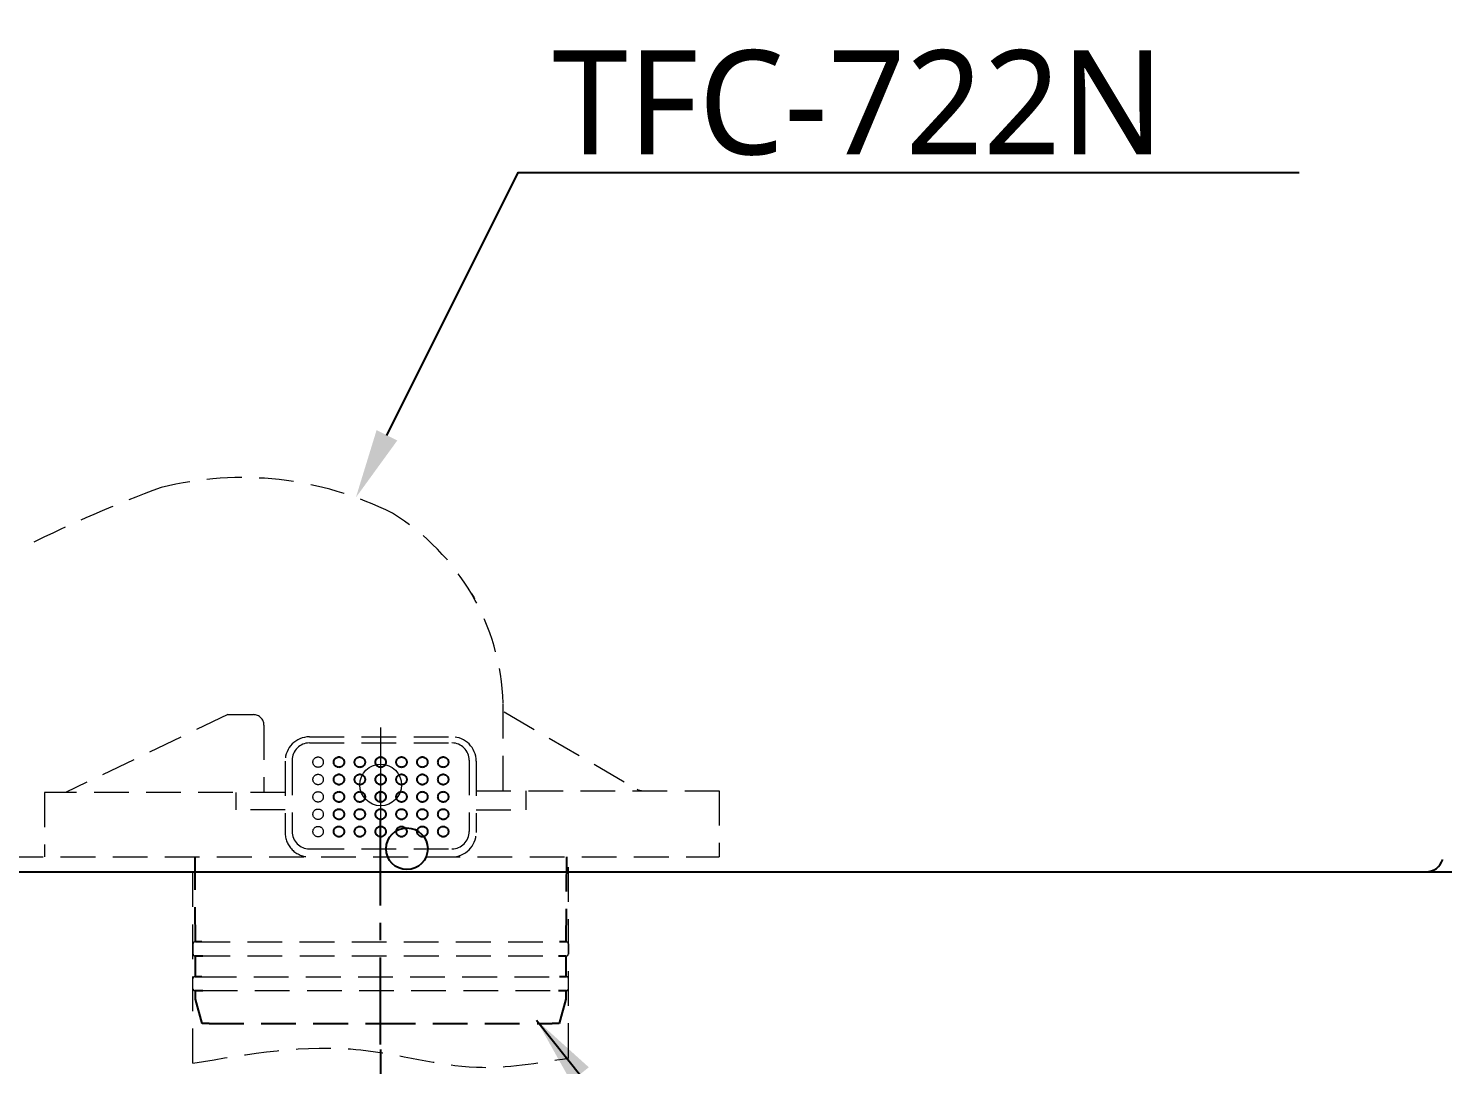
# Model space of a CAD drawing. Extents: x 612 to 6849, y -547 to 2005.
# Drawn here: x 1029.5 to 1436.6, y -231.1 to 67.4 of the extents above; entities that cross this region are included whole.
import ezdxf

# ---------------------------------------------------------------- set-up
doc = ezdxf.new("R2010")
doc.units = 0
doc.header["$LTSCALE"] = 20
doc.header["$MEASUREMENT"] = 0
doc.linetypes.add('CENTER', pattern=[2, 1.25, -0.25, 0.25, -0.25])
doc.linetypes.add('HIDDEN', pattern=[0.375, 0.25, -0.125])
doc.layers.get('0').update_dxf_attribs({"linetype": 'CONTINUOUS'})
doc.layers.get('DEFPOINTS').update_dxf_attribs({"linetype": 'CONTINUOUS'})
for name, color, linetype in [('00_COMPONENTS', 7, 'CONTINUOUS'), ('1', 7, 'CONTINUOUS'), ('2', 2, 'CONTINUOUS'), ('3', 3, 'CONTINUOUS'), ('6', 6, 'CONTINUOUS'), ('CEN', 1, 'CENTER')]:
    doc.layers.add(name, color=color, linetype=linetype)
doc.styles.add('ROMANS', font='NanumGothic.ttf', dxfattribs={"height": 10.144927})
doc.styles.get("Standard").update_dxf_attribs({"font": 'NanumGothic.ttf'})
doc.dimstyles.get("Standard").update_dxf_attribs({"dimtxt": 2.7, "dimasz": 2.5, "dimexe": 1.5, "dimexo": 1.5, "dimgap": 1.5, "dimtad": 1, "dimdec": 0, "dimlfac": 10, "dimzin": 0, "dimdsep": 46, "dimtxsty": 'Standard', "dimcen": 0, "dimclrt": 2, "dimadec": 0, "dimazin": 0, "dimtfac": 1, "dimtdec": 0, "dimtmove": 0, "dimatfit": 3, "dimfxl": 0, "dimtolj": 1, "dimtzin": 0, "dimarcsym": 0})

# ---------------------------------------------------------------- blocks, each defined once
blk = doc.blocks.new('*D75')
at = {"color": 3, "lineweight": -2}
for p, q in [((847.07, 198.97), (847.07, -287.43)), ((1130.96, -226.75), (1130.96, -287.43)), ((867.07, -282.43), (1110.96, -282.43))]:
    blk.add_line(p, q, dxfattribs=at)
at = {"color": 3}
for points in [[(867.07, -279.1), (867.07, -285.76), (847.07, -282.43)], [(1110.96, -279.1), (1110.96, -285.76), (1130.96, -282.43)]]:
    blk.add_solid(points, dxfattribs=at)
at = {"layer": 'DEFPOINTS', "color": 0}
for p in [(847.07, 200.47), (1130.96, -225.25, 0), (1130.96, -282.43)]:
    blk.add_point(p, dxfattribs=at)
at = {"color": 2, "insert": (989.02, -256.1), "char_height": 30, "attachment_point": 5}
blk.add_mtext('\\A1;285', dxfattribs=at)
blk = doc.blocks.new('*D76')
at = {"color": 3, "lineweight": -2}
for p, q in [((1079.06, 305.58), (711.04, 305.58)), ((716.04, 285.58), (716.04, 86.97)), ((716.04, -155.53), (716.04, 34.31)), ((850.57, -175.53), (711.04, -175.53))]:
    blk.add_line(p, q, dxfattribs=at)
at = {"color": 3}
for points in [[(712.71, 285.58), (719.38, 285.58), (716.04, 305.58)], [(712.71, -155.53), (719.38, -155.53), (716.04, -175.53)]]:
    blk.add_solid(points, dxfattribs=at)
at = {"layer": 'DEFPOINTS', "color": 0}
for p in [(716.04, 305.58), (1080.56, 305.58), (852.07, -175.53)]:
    blk.add_point(p, dxfattribs=at)
at = {"color": 2, "insert": (716.04, 60.64), "char_height": 30, "attachment_point": 5}
blk.add_mtext('\\A1;480', dxfattribs=at)
blk = doc.blocks.new('*D77')
at = {"color": 3, "lineweight": -2}
for p, q in [((827.07, -177.03), (827.07, -339.23)), ((1130.96, -226.75), (1130.96, -339.23)), ((847.07, -334.23), (1110.96, -334.23))]:
    blk.add_line(p, q, dxfattribs=at)
at = {"color": 3}
for points in [[(847.07, -330.9), (847.07, -337.56), (827.07, -334.23)], [(1110.96, -330.9), (1110.96, -337.56), (1130.96, -334.23)]]:
    blk.add_solid(points, dxfattribs=at)
at = {"layer": 'DEFPOINTS', "color": 0}
for p in [(827.07, -175.53), (1130.96, -225.25, 0), (1130.96, -334.23)]:
    blk.add_point(p, dxfattribs=at)
at = {"color": 2, "insert": (979.02, -307.88), "char_height": 30, "attachment_point": 5}
blk.add_mtext('\\A1;305', dxfattribs=at)
blk = doc.blocks.new('*D78')
at = {"color": 3, "lineweight": -2}
for p, q in [((1562.25, 263.7), (1562.25, -428.78)), ((827.07, -177.03), (827.07, -428.78)), ((847.07, -423.78), (1542.25, -423.78))]:
    blk.add_line(p, q, dxfattribs=at)
at = {"color": 3}
for points in [[(847.07, -420.45), (847.07, -427.11), (827.07, -423.78)], [(1542.25, -420.45), (1542.25, -427.11), (1562.25, -423.78)]]:
    blk.add_solid(points, dxfattribs=at)
at = {"layer": 'DEFPOINTS', "color": 0}
for p in [(1562.25, 265.2), (827.07, -175.53), (1562.25, -423.78)]:
    blk.add_point(p, dxfattribs=at)
at = {"color": 2, "insert": (1194.66, -397.43), "char_height": 30, "attachment_point": 5}
blk.add_mtext('\\A1;735', dxfattribs=at)

msp = doc.modelspace()

# ---------------------------------------------------------------- linework, layer by layer
at = {"color": 2, "linetype": 'HIDDEN', "lineweight": 0, "ltscale": 2}
for p, q in [((1166.26, -152.19, 0), (1166.26, -126.96, 0)), ((1166.46, -129.49, 0), (1204.75, -151.78, 0)), ((1086.96, -130.29, 0), (1040.24, -152.69, 0)), ((1086.96, -130.29, 0), (1094.37, -130.29, 0)), ((1097.37, -133.29, 0), (1097.37, -152.69, 0)), ((1110.46, -136.69, 0), (1151.46, -136.69, 0)), ((1110.46, -138.44, 0), (1151.46, -138.44, 0)), ((1103.46, -143.69, 0), (1103.46, -164.25, 0)), ((1105.46, -143.44, 0), (1105.46, -163.94, 0)), ((1156.46, -143.44, 0), (1156.46, -163.94, 0)), ((1158.46, -143.69, 0), (1158.46, -164.25, 0)), ((1103.46, -152.69, 0), (1034.2, -152.69, 0)), ((1034.2, -152.69, 0), (1034.2, -171.25, 0)), ((1089.3, -152.69, 0), (1089.3, -157.75, 0)), ((1158.46, -152.19, 0), (1228.36, -152.19, 0)), ((1172.85, -157.75, 0), (1172.85, -152.19, 0)), ((1228.36, -152.19, 0), (1228.36, -171.25, 0)), ((1103.46, -157.75, 0), (1089.3, -157.75, 0)), ((1158.46, -157.75, 0), (1172.85, -157.75, 0)), ((1110.46, -168.94, 0), (1151.46, -168.94, 0)), ((963.85, -171.25, 0), (1228.36, -171.25, 0)), ((1076.95, -196.25, 0), (1076.95, -199.25, 0)), ((1077.64, -195.75, 0), (1077.45, -195.75, 0)), ((1077.64, -195.75, 0), (1184.47, -195.75, 0)), ((1184.97, -196.25, 0), (1184.97, -199.25, 0)), ((1077.66, -199.75, 0), (1077.45, -199.75, 0)), ((1077.66, -199.75, 0), (1184.47, -199.75, 0)), ((1079.46, -205.75, 0), (1182.46, -205.75, 0)), ((1079.76, -209.75, 0), (1182.16, -209.75, 0))]:
    msp.add_line(p, q, dxfattribs=at)
at = {"color": 3, "linetype": 'HIDDEN', "lineweight": 0, "ltscale": 2}
for p, q in [((1076.95, -230.68, 0), (1076.95, -171.25, 0)), ((1184.97, -229.18, 0), (1184.97, -171.25, 0))]:
    msp.add_line(p, q, dxfattribs=at)
at = {"color": 2, "linetype": 'HIDDEN', "ltscale": 2}
for p, q in [((1077.64, -195.75, 0), (1077.53, -171.25, 0)), ((1184.4, -171.25, 0), (1184.29, -195.75, 0)), ((1184.29, -195.75, 0), (1182.46, -195.75, 0)), ((1077.66, -199.75, 0), (1079.76, -199.75, 0)), ((1077.68, -205.75, 0), (1077.66, -199.75, 0)), ((1182.16, -199.75, 0), (1184.27, -199.75, 0)), ((1184.27, -199.75, 0), (1184.24, -205.75, 0)), ((1079.46, -205.75, 0), (1077.45, -205.75, 0)), ((1184.47, -205.75, 0), (1182.46, -205.75, 0)), ((1077.45, -209.75, 0), (1079.76, -209.75, 0)), ((1077.71, -212.25, 0), (1077.7, -209.75, 0)), ((1182.16, -209.75, 0), (1184.47, -209.75, 0)), ((1184.23, -209.75, 0), (1184.21, -212.25, 0)), ((1079.56, -219.25, 0), (1077.71, -212.25, 0)), ((1184.21, -212.25, 0), (1182.36, -219.25, 0)), ((1081.56, -219.25, 0), (1079.56, -219.25, 0)), ((1081.56, -219.25, 0), (1130.96, -219.25, 0)), ((1130.96, -219.25, 0), (1180.36, -219.25, 0)), ((1182.36, -219.25, 0), (1180.36, -219.25, 0))]:
    msp.add_line(p, q, dxfattribs=at)
msp.add_line((769.07, -175.53), (1300.12, -175.53))
at = {"linetype": 'HIDDEN', "ltscale": 2}
msp.add_line((1079.46, -195.75, 0), (1077.64, -195.75, 0), dxfattribs=at)
at = {"color": 2, "linetype": 'HIDDEN', "lineweight": 0, "ltscale": 2}
for centre in [(1112.96, -143.97, 0), (1112.96, -148.97, 0), (1112.96, -153.97, 0), (1112.96, -158.97, 0), (1112.96, -163.97, 0)]:
    msp.add_circle(centre, 1.5, dxfattribs=at)
for centre, radius, start, end in [((1198.91, -420.3, 0), 378.84, 110.2437, 116.5549), ((1091.07, -158.28, 0), 96.26, 63.2809, 103.9725), ((1099.3, -129.4, 0), 67, 2.0828, 58.4605), ((1094.37, -133.29, 0), 3, 0, 90), ((1110.46, -143.69, 0), 7, 90, 180), ((1151.46, -143.69, 0), 7, 360, 90), ((1110.46, -143.44, 0), 5, 90, 180), ((1151.46, -143.44, 0), 5, 0, 90), ((1206.26, -149.19, 0), 3, 239.7939, 270), ((1110.46, -164.25, 0), 7, 179.7381, 270), ((1110.46, -163.94, 0), 5, 180, 270), ((1151.46, -163.94, 0), 5, 270, 0), ((1151.46, -164.25, 0), 7, 270, 0), ((1077.45, -196.25, 0), 0.5, 90, 180), ((1077.45, -199.25, 0), 0.5, 180, 270), ((1184.47, -196.25, 0), 0.5, 0, 90), ((1184.47, -199.25, 0), 0.5, 270, 360), ((1077.45, -206.25, 0), 0.5, 90, 180), ((1184.47, -206.25, 0), 0.5, 0, 90), ((1077.45, -209.25, 0), 0.5, 180, 270), ((1184.47, -209.25, 0), 0.5, 270, 0)]:
    msp.add_arc(centre, radius, start, end, dxfattribs=at)
msp.add_arc((1431.84, -170.53), 5, 270, 342.5)
at = {"color": 3, "linetype": 'HIDDEN', "lineweight": 0, "ltscale": 2}
msp.add_spline([(1076.95, -230.68, 0), (1125.27, -226.84, 0), (1158.52, -231.81, 0), (1184.97, -229.18, 0)], degree=3, dxfattribs=at)
at = {"layer": '00_COMPONENTS', "color": 1, "linetype": 'CENTER', "lineweight": 0, "ltscale": 2}
msp.add_line((1130.96, -134.03), (1130.96, -167.03), dxfattribs=at)
at = {"layer": '1', "color": 7, "linetype": 'Continuous'}
for p, q in [((947.56, -175.53), (1386.53, -175.53)), ((1386.53, -175.53), (1431.84, -175.53))]:
    msp.add_line(p, q, dxfattribs=at)
at = {"layer": '1', "color": 2, "linetype": 'HIDDEN', "ltscale": 2}
for centre in [(1118.96, -143.97, 0), (1118.96, -143.97, 0), (1124.96, -143.97, 0), (1124.96, -143.97, 0), (1130.96, -143.97, 0), (1136.96, -143.97, 0), (1136.96, -143.97, 0), (1142.96, -143.97, 0), (1142.96, -143.97, 0), (1148.96, -143.97, 0), (1148.96, -143.97, 0), (1118.96, -148.97, 0), (1118.96, -148.97, 0), (1124.96, -148.97, 0), (1124.96, -148.97, 0), (1130.96, -148.97, 0), (1136.96, -148.97, 0), (1136.96, -148.97, 0), (1142.96, -148.97, 0), (1142.96, -148.97, 0), (1148.96, -148.97, 0), (1148.96, -148.97, 0), (1118.96, -153.97, 0), (1118.96, -153.97, 0), (1124.96, -153.97, 0), (1124.96, -153.97, 0), (1130.96, -153.97, 0), (1136.96, -153.97, 0), (1136.96, -153.97, 0), (1142.96, -153.97, 0), (1142.96, -153.97, 0), (1148.96, -153.97, 0), (1148.96, -153.97, 0), (1118.96, -158.97, 0), (1118.96, -158.97, 0), (1124.96, -158.97, 0), (1124.96, -158.97, 0), (1130.96, -158.97, 0), (1136.96, -158.97, 0), (1136.96, -158.97, 0), (1142.96, -158.97, 0), (1142.96, -158.97, 0), (1148.96, -158.97, 0), (1148.96, -158.97, 0), (1118.96, -163.97, 0), (1118.96, -163.97, 0), (1124.96, -163.97, 0), (1124.96, -163.97, 0), (1130.96, -163.97, 0), (1130.96, -163.97, 0), (1136.96, -163.97, 0), (1136.96, -163.97, 0), (1142.96, -163.97, 0), (1142.96, -163.97, 0), (1148.96, -163.97, 0), (1148.96, -163.97, 0)]:
    msp.add_circle(centre, 1.5, dxfattribs=at)
at = {"layer": '1', "color": 252, "linetype": 'HIDDEN', "ltscale": 2}
for centre in [(1130.96, -143.97, 0), (1130.96, -148.97, 0), (1130.96, -153.97, 0), (1130.96, -158.97, 0)]:
    msp.add_circle(centre, 1.5, dxfattribs=at)
at = {"layer": '1', "color": 7, "linetype": 'Continuous'}
msp.add_circle((1138.51, -168.92), 6, dxfattribs=at)
at = {"layer": '1', "color": 252, "linetype": 'HIDDEN', "ltscale": 2}
msp.add_open_spline([(1156.99, -95.27, 0), (1157.32, -95.82, 0), (1157.64, -96.38, 0), (1157.95, -96.93, 0)], degree=3, dxfattribs=at)
msp.add_open_spline([(1156.99, -95.27, 0), (1157.32, -95.82, 0), (1157.64, -96.38, 0), (1157.95, -96.93, 0)], degree=3, dxfattribs=at)
at = {"layer": '3', "elevation": 0}
msp.add_lwpolyline([(1132.76, -49.87), (1170.51, 25.83), (1395.29, 25.83)], dxfattribs=at)
at = {"layer": '3', "color": 7, "linetype": 'Continuous', "lineweight": 0}
msp.add_circle((1130.96, -150.53), 6, dxfattribs=at)
at = {"layer": '3'}
msp.add_solid([(1135.74, -51.35, 0), (1123.83, -67.76, 0), (1129.78, -48.38, 0)], dxfattribs=at)
at = {"layer": '6'}
msp.add_lwpolyline([(2109.38, 1749.51), (827.07, 1749.51), (827.07, -175.53), (2227.01, -175.53)], dxfattribs=at)
at = {"layer": 'CEN'}
msp.add_line((1130.96, -225.25, 0), (1130.96, -152.25, 0), dxfattribs=at)

# ---------------------------------------------------------------- texts
at = {"layer": '2', "insert": (1180.38, 45.83, 0), "char_height": 30, "attachment_point": 4, "style": 'ROMANS'}
msp.add_mtext('TFC-722N', dxfattribs=at)

# ---------------------------------------------------------------- dimensions: what is measured, and where the dimension line sits
dim = msp.add_linear_dim(base=(716.04, 305.58), p1=(852.07, -175.53), p2=(1080.56, 305.58), angle=90, text='480', dimstyle='Standard', override={"dimtxt": 30, "dimasz": 20, "dimexe": 5, "dimgap": 10, "dimtih": 1, "dimtoh": 1, "dimlfac": 1, "dimzin": 12, "dimclrd": 3, "dimclre": 3, "dimazin": 2, "dimarcsym": 1})
dim.commit()
dim.dimension.update_dxf_attribs({"geometry": '*D76', "text_midpoint": (716.04, 60.64), "dimtype": 160})
dim = msp.add_linear_dim(base=(1562.25, -423.78), p1=(827.07, -175.53), p2=(1562.25, 265.2), dimstyle='Standard', override={"dimtxt": 30, "dimasz": 20, "dimexe": 5, "dimgap": 10, "dimlfac": 1, "dimzin": 12, "dimclrd": 3, "dimclre": 3, "dimazin": 2, "dimarcsym": 1})
dim.commit()
dim.dimension.update_dxf_attribs({"geometry": '*D78', "text_midpoint": (1194.66, -397.43)})
for base, p1, text, picture, middle in [((1130.96, -282.43), (847.07, 200.47), '285', '*D75', (989.02, -256.1)), ((1130.96, -334.23), (827.07, -175.53), '305', '*D77', (979.02, -307.88))]:
    dim = msp.add_linear_dim(base=base, p1=p1, p2=(1130.96, -225.25, 0), text=text, dimstyle='Standard', override={"dimtxt": 30, "dimasz": 20, "dimexe": 5, "dimgap": 10, "dimlfac": 1, "dimzin": 12, "dimclrd": 3, "dimclre": 3, "dimazin": 2, "dimarcsym": 1})
    dim.commit()
    dim.dimension.update_dxf_attribs({"geometry": picture, "text_midpoint": middle})

# ---------------------------------------------------------------- leaders
msp.add_leader([(1175.82, -218.26, 0), (1224.78, -279.6, 0), (1439.62, -279.6, 0)], dimstyle='Standard', override={"dimtxt": 20, "dimasz": 20, "dimexe": 5, "dimgap": 10, "dimtad": 0, "dimlfac": 1, "dimzin": 12, "dimclrd": 3, "dimclre": 3, "dimazin": 2, "dimarcsym": 1})

doc.saveas('drawing.dxf')
